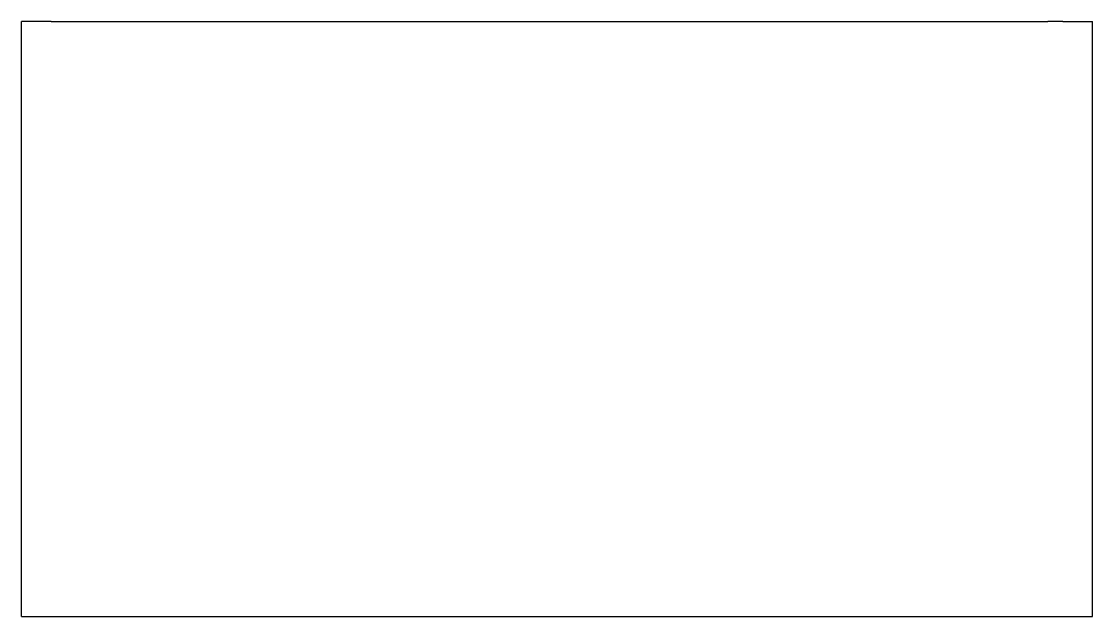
# Model space of a CAD drawing. Extents: x 39759 to 68105, y 30441 to 46191.
import ezdxf

# ---------------------------------------------------------------- set-up
doc = ezdxf.new("R2010")
doc.units = 0
doc.layers.add('BLACK', color=1, linetype='CONTINUOUS')

msp = doc.modelspace()

# ---------------------------------------------------------------- linework, layer by layer
at = {"layer": 'BLACK'}
for p, q in [((40546, 46190), (39759, 46190)), ((39759, 30441), (39759, 46189)), ((40546, 46190), (66924, 46190)), ((67318, 46190), (66924, 46190)), ((67318, 46190), (67712, 46190)), ((67712, 46190), (68105, 46190)), ((68105, 30443), (68105, 46191)), ((39759, 30442), (68105, 30442))]:
    msp.add_line(p, q, dxfattribs=at)

doc.saveas('drawing.dxf')
